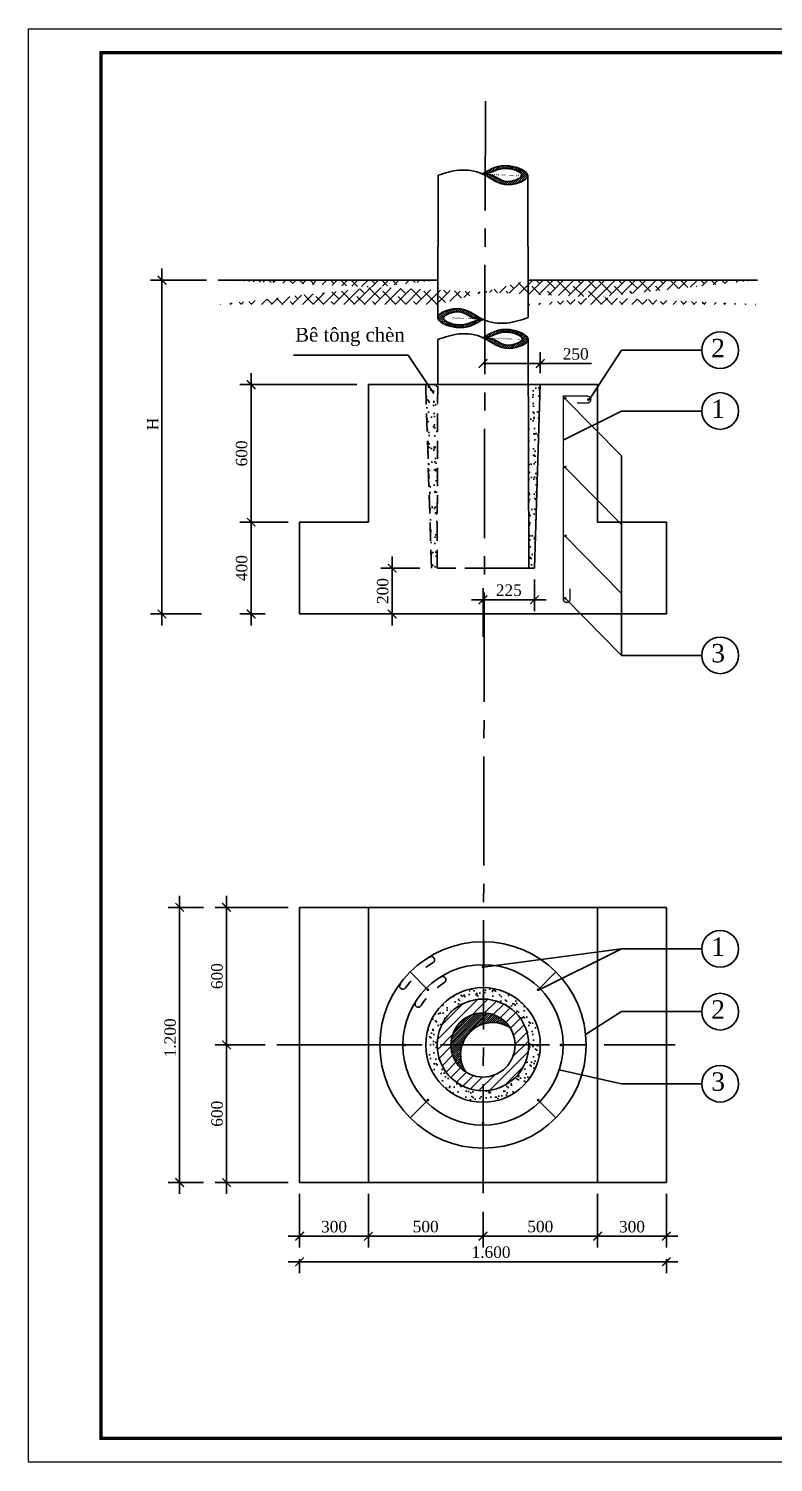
# Model space of a CAD drawing. Extents: x 761 to 1556, y 293 to 543.
# Drawn here: x 761.3 to 891.3, y 292.7 to 542.8 of the extents above; entities that cross this region are included whole.
import ezdxf

# ---------------------------------------------------------------- set-up
doc = ezdxf.new("R2010")
doc.units = 0
doc.header["$PDMODE"] = 2
doc.header["$PDSIZE"] = 3
doc.linetypes.add('CENTER2', pattern=[28.575000000000003, 19.05, -3.175, 3.175, -3.175])
doc.linetypes.add('HIDDEN2', pattern=[4.762499999999999, 3.175, -1.5875])
doc.layers.get('0').update_dxf_attribs({"linetype": 'CONTINUOUS'})
doc.layers.get('DEFPOINTS').update_dxf_attribs({"linetype": 'CONTINUOUS'})
for name, color, linetype in [('1', 1, 'CONTINUOUS'), ('CEN', 2, 'CENTER2'), ('DIM', 5, 'CONTINUOUS'), ('KHUAT', 3, 'HIDDEN2')]:
    doc.layers.add(name, color=color, linetype=linetype)
doc.styles.add('TCVN', font='VNTIME_3.TTF', dxfattribs={"height": 2})
doc.dimstyles.new('TCVN', dxfattribs={"dimtxt": 3, "dimasz": 2.5, "dimexe": 2, "dimexo": 2, "dimtad": 1, "dimdec": 0, "dimlfac": 25, "dimdsep": 46, "dimlunit": 6, "dimtxsty": 'TCVN', "dimblk1": 'ARCHTICK', "dimblk2": 'ARCHTICK', "dimsah": 1, "dimcen": 2.5, "dimdle": 2, "dimclrd": 5, "dimclre": 5, "dimclrt": 7, "dimadec": 0, "dimazin": 0, "dimtfac": 1, "dimtdec": 4, "dimtmove": 0, "dimatfit": 3, "dimldrblk": 'ARCHTICK', "dimfxl": 0, "dimtolj": 1, "dimtzin": 0, "dimarcsym": 0})

# ---------------------------------------------------------------- blocks, each defined once
blk = doc.blocks.new('THEP')
at = {"layer": '1', "const_width": 0.2}
blk.add_lwpolyline([(-0.09999999999999432, 0, 1), (0.09999999999999432, 0, 1)], format="xyb", close=True, dxfattribs=at)
blk = doc.blocks.new('_ARCHTICK')
at = {"color": 0, "linetype": 'ByBlock', "const_width": 0.15}
blk.add_lwpolyline([(-0.5, -0.5), (0.5, 0.5)], dxfattribs=at)
blk = doc.blocks.new('*D33')
at = {"layer": 'DEFPOINTS', "color": 0, "transparency": 16777216}
for p in [(840.5957453115788, 484.3425919727572), (840.5957453115788, 484.3425919727572), (850.5957453115788, 480.6639782470069)]:
    blk.add_point(p, dxfattribs=at)
at = {"layer": 'DIM', "color": 5, "lineweight": -2, "transparency": 16777216}
for p, q in [((850.5957453115788, 482.6639782470069), (850.5957453115788, 486.3425919727572)), ((840.5957453115788, 484.3425919727572), (852.5957453115788, 484.3425919727572)), ((850.5957453115788, 484.3425919727572), (859.5500041692463, 484.3425919727572))]:
    blk.add_line(p, q, dxfattribs=at)
at = {"layer": 'DIM', "color": 5, "lineweight": -2, "transparency": 16777216, "xscale": 1.5, "yscale": 1.5, "zscale": 1.5, "rotation": 180}
blk.add_blockref('_ARCHTICK', (840.5957453115788, 484.3425919727572), dxfattribs=at)
at = {"layer": 'DIM', "color": 5, "lineweight": -2, "transparency": 16777216, "xscale": 1.5, "yscale": 1.5, "zscale": 1.5}
blk.add_blockref('_ARCHTICK', (850.5957453115788, 484.3425919727572), dxfattribs=at)
at = {"layer": 'DIM', "color": 7, "transparency": 16777216, "insert": (856.7848307588417, 486.0066093137976), "char_height": 2, "attachment_point": 5, "style": 'TCVN'}
blk.add_mtext('\\A1;250', dxfattribs=at)
blk = doc.blocks.new('*D34')
at = {"layer": 'DEFPOINTS', "color": 0, "transparency": 16777216}
for p in [(800.1343459099377, 456.6639782470069), (808.5957453115788, 456.6639782470069), (804.5957453115788, 440.6639782470069)]:
    blk.add_point(p, dxfattribs=at)
at = {"layer": 'DIM', "color": 5, "lineweight": -2, "transparency": 16777216}
for p, q in [((800.1343459099377, 438.6639782470069), (800.1343459099377, 458.6639782470069)), ((806.5957453115788, 456.6639782470069), (798.1343459099377, 456.6639782470069)), ((802.5957453115788, 440.6639782470069), (798.1343459099377, 440.6639782470069))]:
    blk.add_line(p, q, dxfattribs=at)
at = {"layer": 'DIM', "color": 5, "lineweight": -2, "transparency": 16777216, "xscale": 1.5, "yscale": 1.5, "zscale": 1.5}
for p, rotation in [((800.1343459099377, 456.6639782470069), 90), ((800.1343459099377, 440.6639782470069), 270)]:
    blk.add_blockref('_ARCHTICK', p, dxfattribs=dict(at, rotation=rotation))
at = {"layer": 'DIM', "color": 7, "transparency": 16777216, "insert": (798.4883921527121, 448.663978247007), "char_height": 2, "attachment_point": 5, "rotation": 90, "style": 'TCVN'}
blk.add_mtext('\\A1;400', dxfattribs=at)
blk = doc.blocks.new('*D35')
at = {"layer": 'DEFPOINTS', "color": 0, "transparency": 16777216}
for p in [(800.1343459099377, 480.6639782470069), (820.5957453115788, 480.6639782470069), (808.5957453115788, 456.6639782470069)]:
    blk.add_point(p, dxfattribs=at)
at = {"layer": 'DIM', "color": 5, "lineweight": -2, "transparency": 16777216}
for p, q in [((800.1343459099377, 454.6639782470069), (800.1343459099377, 482.6639782470069)), ((818.5957453115788, 480.6639782470069), (798.1343459099377, 480.6639782470069)), ((806.5957453115788, 456.6639782470069), (798.1343459099377, 456.6639782470069))]:
    blk.add_line(p, q, dxfattribs=at)
at = {"layer": 'DIM', "color": 5, "lineweight": -2, "transparency": 16777216, "xscale": 1.5, "yscale": 1.5, "zscale": 1.5}
for p, rotation in [((800.1343459099377, 480.6639782470069), 90), ((800.1343459099377, 456.6639782470069), 270)]:
    blk.add_blockref('_ARCHTICK', p, dxfattribs=dict(at, rotation=rotation))
at = {"layer": 'DIM', "color": 7, "transparency": 16777216, "insert": (798.4789990891284, 468.663978247007), "char_height": 2, "attachment_point": 5, "rotation": 90, "style": 'TCVN'}
blk.add_mtext('\\A1;600', dxfattribs=at)
blk = doc.blocks.new('*D36')
at = {"layer": 'DEFPOINTS', "color": 0, "transparency": 16777216}
for p in [(784.5693321323075, 498.8960491067447), (794.350112756401, 498.8960491067447), (793.4849317176497, 440.6639782470068)]:
    blk.add_point(p, dxfattribs=at)
at = {"layer": 'DIM', "color": 5, "lineweight": -2, "transparency": 16777216}
for p, q in [((784.5693321323075, 438.6639782470068), (784.5693321323075, 500.8960491067447)), ((792.350112756401, 498.8960491067447), (782.5693321323075, 498.8960491067447)), ((791.4849317176497, 440.6639782470068), (782.5693321323075, 440.6639782470068))]:
    blk.add_line(p, q, dxfattribs=at)
at = {"layer": 'DIM', "color": 5, "lineweight": -2, "transparency": 16777216, "xscale": 1.5, "yscale": 1.5, "zscale": 1.5}
for p, rotation in [((784.5693321323075, 498.8960491067447), 90), ((784.5693321323075, 440.6639782470068), 270)]:
    blk.add_blockref('_ARCHTICK', p, dxfattribs=dict(at, rotation=rotation))
at = {"layer": 'DIM', "color": 7, "transparency": 16777216, "insert": (782.9443321323074, 473.7800136768758), "char_height": 2, "attachment_point": 5, "rotation": 90, "style": 'TCVN'}
blk.add_mtext('\\A1;H', dxfattribs=at)
blk = doc.blocks.new('*D37')
at = {"layer": 'DEFPOINTS', "color": 0, "transparency": 16777216}
for p in [(849.5957453115788, 448.6639782470069), (840.5957453115788, 443.1373885576713), (840.5957453115788, 434.6739092097126)]:
    blk.add_point(p, dxfattribs=at)
at = {"layer": 'DIM', "color": 5, "lineweight": -2, "transparency": 16777216}
for p, q in [((840.5957453115788, 436.6739092097126), (840.5957453115788, 445.1373885576713)), ((849.5957453115788, 446.6639782470069), (849.5957453115788, 441.1373885576713)), ((851.5957453115788, 443.1373885576713), (838.5957453115788, 443.1373885576713))]:
    blk.add_line(p, q, dxfattribs=at)
at = {"layer": 'DIM', "color": 5, "lineweight": -2, "transparency": 16777216, "xscale": 1.5, "yscale": 1.5, "zscale": 1.5, "rotation": 180}
blk.add_blockref('_ARCHTICK', (840.5957453115788, 443.1373885576713), dxfattribs=at)
at = {"layer": 'DIM', "color": 5, "lineweight": -2, "transparency": 16777216, "xscale": 1.5, "yscale": 1.5, "zscale": 1.5}
blk.add_blockref('_ARCHTICK', (849.5957453115788, 443.1373885576713), dxfattribs=at)
at = {"layer": 'DIM', "color": 7, "transparency": 16777216, "insert": (845.0957453115788, 444.8014058987117), "char_height": 2, "attachment_point": 5, "style": 'TCVN'}
blk.add_mtext('\\A1;225', dxfattribs=at)
blk = doc.blocks.new('*D38')
at = {"layer": 'DEFPOINTS', "color": 0, "transparency": 16777216}
for p in [(808.5957453115788, 341.4867212576762), (820.5957453115788, 341.4867212576762), (820.5957453115788, 332.1269776426599)]:
    blk.add_point(p, dxfattribs=at)
at = {"layer": 'DIM', "color": 5, "lineweight": -2, "transparency": 16777216}
for p, q in [((808.5957453115788, 339.4867212576762), (808.5957453115788, 330.1269776426599)), ((820.5957453115788, 339.4867212576762), (820.5957453115788, 330.1269776426599)), ((806.5957453115788, 332.1269776426599), (822.5957453115788, 332.1269776426599))]:
    blk.add_line(p, q, dxfattribs=at)
at = {"layer": 'DIM', "color": 5, "lineweight": -2, "transparency": 16777216, "xscale": 1.5, "yscale": 1.5, "zscale": 1.5, "rotation": 180}
blk.add_blockref('_ARCHTICK', (808.5957453115788, 332.1269776426599), dxfattribs=at)
at = {"layer": 'DIM', "color": 5, "lineweight": -2, "transparency": 16777216, "xscale": 1.5, "yscale": 1.5, "zscale": 1.5}
blk.add_blockref('_ARCHTICK', (820.5957453115788, 332.1269776426599), dxfattribs=at)
at = {"layer": 'DIM', "color": 7, "transparency": 16777216, "insert": (814.5957453115788, 333.7729313998853), "char_height": 2, "attachment_point": 5, "style": 'TCVN'}
blk.add_mtext('\\A1;300', dxfattribs=at)
blk = doc.blocks.new('*D39')
at = {"layer": 'DEFPOINTS', "color": 0, "transparency": 16777216}
for p in [(820.5957453115788, 341.4867212576762), (840.5957453115788, 338.3489193076815), (840.5957453115788, 332.1269776426599)]:
    blk.add_point(p, dxfattribs=at)
at = {"layer": 'DIM', "color": 5, "lineweight": -2, "transparency": 16777216}
for p, q in [((820.5957453115788, 339.4867212576762), (820.5957453115788, 330.1269776426599)), ((840.5957453115788, 336.3489193076815), (840.5957453115788, 330.1269776426599)), ((818.5957453115788, 332.1269776426599), (842.5957453115788, 332.1269776426599))]:
    blk.add_line(p, q, dxfattribs=at)
at = {"layer": 'DIM', "color": 5, "lineweight": -2, "transparency": 16777216, "xscale": 1.5, "yscale": 1.5, "zscale": 1.5, "rotation": 180}
blk.add_blockref('_ARCHTICK', (820.5957453115788, 332.1269776426599), dxfattribs=at)
at = {"layer": 'DIM', "color": 5, "lineweight": -2, "transparency": 16777216, "xscale": 1.5, "yscale": 1.5, "zscale": 1.5}
blk.add_blockref('_ARCHTICK', (840.5957453115788, 332.1269776426599), dxfattribs=at)
at = {"layer": 'DIM', "color": 7, "transparency": 16777216, "insert": (830.5957453115788, 333.7909949837003), "char_height": 2, "attachment_point": 5, "style": 'TCVN'}
blk.add_mtext('\\A1;500', dxfattribs=at)
blk = doc.blocks.new('*D40')
at = {"layer": 'DEFPOINTS', "color": 0, "transparency": 16777216}
for p in [(860.5957453115788, 341.4867212576762), (840.5957453115788, 338.3489193076815), (860.5957453115788, 332.1269776426599)]:
    blk.add_point(p, dxfattribs=at)
at = {"layer": 'DIM', "color": 5, "lineweight": -2, "transparency": 16777216}
for p, q in [((860.5957453115788, 339.4867212576762), (860.5957453115788, 330.1269776426599)), ((840.5957453115788, 336.3489193076815), (840.5957453115788, 330.1269776426599)), ((838.5957453115788, 332.1269776426599), (862.5957453115788, 332.1269776426599))]:
    blk.add_line(p, q, dxfattribs=at)
at = {"layer": 'DIM', "color": 5, "lineweight": -2, "transparency": 16777216, "xscale": 1.5, "yscale": 1.5, "zscale": 1.5, "rotation": 180}
blk.add_blockref('_ARCHTICK', (840.5957453115788, 332.1269776426599), dxfattribs=at)
at = {"layer": 'DIM', "color": 5, "lineweight": -2, "transparency": 16777216, "xscale": 1.5, "yscale": 1.5, "zscale": 1.5}
blk.add_blockref('_ARCHTICK', (860.5957453115788, 332.1269776426599), dxfattribs=at)
at = {"layer": 'DIM', "color": 7, "transparency": 16777216, "insert": (850.5957453115788, 333.7909949837003), "char_height": 2, "attachment_point": 5, "style": 'TCVN'}
blk.add_mtext('\\A1;500', dxfattribs=at)
blk = doc.blocks.new('*D41')
at = {"layer": 'DEFPOINTS', "color": 0, "transparency": 16777216}
for p in [(860.5957453115788, 341.4867212576762), (872.5957453115788, 341.4867212576762), (872.5957453115788, 332.1269776426599)]:
    blk.add_point(p, dxfattribs=at)
at = {"layer": 'DIM', "color": 5, "lineweight": -2, "transparency": 16777216}
for p, q in [((860.5957453115788, 339.4867212576762), (860.5957453115788, 330.1269776426599)), ((872.5957453115788, 339.4867212576762), (872.5957453115788, 330.1269776426599)), ((858.5957453115788, 332.1269776426599), (874.5957453115788, 332.1269776426599))]:
    blk.add_line(p, q, dxfattribs=at)
at = {"layer": 'DIM', "color": 5, "lineweight": -2, "transparency": 16777216, "xscale": 1.5, "yscale": 1.5, "zscale": 1.5, "rotation": 180}
blk.add_blockref('_ARCHTICK', (860.5957453115788, 332.1269776426599), dxfattribs=at)
at = {"layer": 'DIM', "color": 5, "lineweight": -2, "transparency": 16777216, "xscale": 1.5, "yscale": 1.5, "zscale": 1.5}
blk.add_blockref('_ARCHTICK', (872.5957453115788, 332.1269776426599), dxfattribs=at)
at = {"layer": 'DIM', "color": 7, "transparency": 16777216, "insert": (866.5957453115788, 333.7729313998853), "char_height": 2, "attachment_point": 5, "style": 'TCVN'}
blk.add_mtext('\\A1;300', dxfattribs=at)
blk = doc.blocks.new('*D42')
at = {"layer": 'DEFPOINTS', "color": 0, "transparency": 16777216}
for p in [(795.8362066529946, 365.4867212576762), (804.5957453115788, 365.4867212576762), (808.5957453115788, 341.4867212576762)]:
    blk.add_point(p, dxfattribs=at)
at = {"layer": 'DIM', "color": 5, "lineweight": -2, "transparency": 16777216}
for p, q in [((802.5957453115788, 365.4867212576762), (793.8362066529946, 365.4867212576762)), ((795.8362066529946, 339.4867212576762), (795.8362066529946, 367.4867212576762)), ((806.5957453115788, 341.4867212576762), (793.8362066529946, 341.4867212576762))]:
    blk.add_line(p, q, dxfattribs=at)
at = {"layer": 'DIM', "color": 5, "lineweight": -2, "transparency": 16777216, "xscale": 1.5, "yscale": 1.5, "zscale": 1.5}
for p, rotation in [((795.8362066529946, 365.4867212576762), 90), ((795.8362066529946, 341.4867212576762), 270)]:
    blk.add_blockref('_ARCHTICK', p, dxfattribs=dict(at, rotation=rotation))
at = {"layer": 'DIM', "color": 7, "transparency": 16777216, "insert": (794.1808598321853, 353.4867212576763), "char_height": 2, "attachment_point": 5, "rotation": 90, "style": 'TCVN'}
blk.add_mtext('\\A1;600', dxfattribs=at)
blk = doc.blocks.new('*D43')
at = {"layer": 'DEFPOINTS', "color": 0, "transparency": 16777216}
for p in [(795.8362066529946, 389.4867212576762), (808.5957453115788, 389.4867212576762), (804.5957453115788, 365.4867212576762)]:
    blk.add_point(p, dxfattribs=at)
at = {"layer": 'DIM', "color": 5, "lineweight": -2, "transparency": 16777216}
for p, q in [((795.8362066529946, 363.4867212576762), (795.8362066529946, 391.4867212576762)), ((806.5957453115788, 389.4867212576762), (793.8362066529946, 389.4867212576762)), ((802.5957453115788, 365.4867212576762), (793.8362066529946, 365.4867212576762))]:
    blk.add_line(p, q, dxfattribs=at)
at = {"layer": 'DIM', "color": 5, "lineweight": -2, "transparency": 16777216, "xscale": 1.5, "yscale": 1.5, "zscale": 1.5}
for p, rotation in [((795.8362066529946, 389.4867212576762), 90), ((795.8362066529946, 365.4867212576762), 270)]:
    blk.add_blockref('_ARCHTICK', p, dxfattribs=dict(at, rotation=rotation))
at = {"layer": 'DIM', "color": 7, "transparency": 16777216, "insert": (794.1808598321853, 377.4867212576763), "char_height": 2, "attachment_point": 5, "rotation": 90, "style": 'TCVN'}
blk.add_mtext('\\A1;600', dxfattribs=at)
blk = doc.blocks.new('*D44')
at = {"layer": 'DEFPOINTS', "color": 0, "transparency": 16777216}
for p in [(787.6538388695145, 389.4867212576762), (793.8362066529946, 389.4867212576762), (793.8362066529946, 341.4867212576762)]:
    blk.add_point(p, dxfattribs=at)
at = {"layer": 'DIM', "color": 5, "lineweight": -2, "transparency": 16777216}
for p, q in [((787.6538388695145, 339.4867212576762), (787.6538388695145, 391.4867212576762)), ((791.8362066529946, 389.4867212576762), (785.6538388695145, 389.4867212576762)), ((791.8362066529946, 341.4867212576762), (785.6538388695145, 341.4867212576762))]:
    blk.add_line(p, q, dxfattribs=at)
at = {"layer": 'DIM', "color": 5, "lineweight": -2, "transparency": 16777216, "xscale": 1.5, "yscale": 1.5, "zscale": 1.5}
for p, rotation in [((787.6538388695145, 389.4867212576762), 90), ((787.6538388695145, 341.4867212576762), 270)]:
    blk.add_blockref('_ARCHTICK', p, dxfattribs=dict(at, rotation=rotation))
at = {"layer": 'DIM', "color": 7, "transparency": 16777216, "insert": (786.0078851122889, 366.7221787499564), "char_height": 2, "attachment_point": 5, "rotation": 90, "style": 'TCVN'}
blk.add_mtext('\\A1;1.200', dxfattribs=at)
blk = doc.blocks.new('*D45')
at = {"layer": 'DEFPOINTS', "color": 0, "transparency": 16777216}
for p in [(808.5957453115788, 330.1269776426599), (872.5957453115788, 330.1269776426599), (872.5957453115788, 327.6710561897428)]:
    blk.add_point(p, dxfattribs=at)
at = {"layer": 'DIM', "color": 5, "lineweight": -2, "transparency": 16777216}
for p, q in [((806.5957453115788, 327.6710561897428), (874.5957453115788, 327.6710561897428)), ((808.5957453115788, 328.1269776426599), (808.5957453115788, 325.6710561897428)), ((872.5957453115788, 328.1269776426599), (872.5957453115788, 325.6710561897428))]:
    blk.add_line(p, q, dxfattribs=at)
at = {"layer": 'DIM', "color": 5, "lineweight": -2, "transparency": 16777216, "xscale": 1.5, "yscale": 1.5, "zscale": 1.5, "rotation": 180}
blk.add_blockref('_ARCHTICK', (808.5957453115788, 327.6710561897428), dxfattribs=at)
at = {"layer": 'DIM', "color": 5, "lineweight": -2, "transparency": 16777216, "xscale": 1.5, "yscale": 1.5, "zscale": 1.5}
blk.add_blockref('_ARCHTICK', (872.5957453115788, 327.6710561897428), dxfattribs=at)
at = {"layer": 'DIM', "color": 7, "transparency": 16777216, "insert": (841.9973493053682, 329.326403010552), "char_height": 2, "attachment_point": 5, "style": 'TCVN'}
blk.add_mtext('\\A1;1.600', dxfattribs=at)
blk = doc.blocks.new('*D46')
at = {"layer": 'DEFPOINTS', "color": 0, "transparency": 16777216}
for p in [(831.5957453115788, 448.6639782470069), (824.7422933235927, 440.6639782470069), (824.7422933235928, 440.6639782470069)]:
    blk.add_point(p, dxfattribs=at)
at = {"layer": 'DIM', "color": 5, "lineweight": -2, "transparency": 16777216}
for p, q in [((824.7422933235928, 450.6639782470069), (824.7422933235928, 438.6639782470069)), ((829.5957453115788, 448.6639782470069), (822.7422933235928, 448.6639782470069))]:
    blk.add_line(p, q, dxfattribs=at)
at = {"layer": 'DIM', "color": 5, "lineweight": -2, "transparency": 16777216, "xscale": 1.5, "yscale": 1.5, "zscale": 1.5}
for p, rotation in [((824.7422933235928, 448.6639782470069), 90), ((824.7422933235928, 440.6639782470069), 270)]:
    blk.add_blockref('_ARCHTICK', p, dxfattribs=dict(at, rotation=rotation))
at = {"layer": 'DIM', "color": 7, "transparency": 16777216, "insert": (823.0963395663672, 444.6639782470069), "char_height": 2, "attachment_point": 5, "rotation": 90, "style": 'TCVN'}
blk.add_mtext('\\A1;200', dxfattribs=at)
blk = doc.blocks.new('khung 1')
at = {"color": 7, "lineweight": 15}
blk.add_line((892.453128562411, 667.7792683934325), (512.2471213541664, 667.7792683934325), dxfattribs=at)
blk.add_lwpolyline([(495.9525781880989, 673.2107827821217), (952.1997868379922, 673.2107827821217), (952.1997868379922, 350.578828093983), (495.9525781880989, 350.578828093983)], close=True, dxfattribs=at)
at = {"color": 7, "lineweight": 15, "const_width": 0.760412014416489}
blk.add_lwpolyline([(512.2471213541664, 356.0103424826722), (512.2471213541664, 667.7792683934325), (946.7682724493033, 667.7792683934325), (946.7682724493033, 356.0103424826722)], close=True, dxfattribs=at)

msp = doc.modelspace()

# ---------------------------------------------------------------- hatches: boundary and pattern name
h = msp.add_hatch()
h.set_pattern_fill('ANSI31', color=256, scale=0.08000000000000002, style=0)
h.set_pattern_definition([(45, (752.5124050686608, 324.8101349763218), (-0.179605122421383, 0.1796051224213831), [])])
edge = h.paths.add_edge_path()
edge.add_spline(control_points=[(848.3957453115696, 517.1948094559539), (848.2911255357789, 517.9290712960953), (844.2114393319977, 519.649094102905), (841.8744993587652, 518.2349730704674), (840.5124050686608, 517.4107472855254)], knot_values=[21.01692234635437, 21.01692234635437, 21.01692234635437, 21.01692234635437, 25.38767638987736, 31.49467283985058, 31.49467283985058, 31.49467283985058, 31.49467283985058], degree=3, periodic=0)
edge.add_spline(control_points=[(840.5124050686608, 517.4107472855254), (840.5547294743959, 517.4135575653202), (840.596396306973, 517.4158494988092), (840.6374251655063, 517.4176407819482)], knot_values=[10.07493738993592, 10.07493738993592, 10.07493738993593, 10.07493738993593, 10.19261336577717, 10.19261336577717, 10.19261336577717, 10.19261336577717], degree=3, periodic=0)
edge.add_spline(control_points=[(840.6374251655063, 517.4176407819482), (842.7788732433784, 517.5111344830245), (843.4783279683696, 515.3089354065905), (848.9742859152376, 517.107646244048), (843.8262004394286, 519.1328671408224), (842.1830554795375, 517.5256217775153), (840.6374251655063, 517.4176407819483)], knot_values=[10.19261336577717, 10.19261336577717, 10.19261336577717, 10.19261336577717, 16.33455835973949, 20.83974207355398, 25.38767638987736, 31.33600641918589, 31.33600641918589, 31.33600641918589, 31.33600641918589], degree=3, periodic=0)
edge.add_spline(control_points=[(840.6374251655063, 517.4176407819483), (840.5961968495942, 517.4147604847923), (840.5545313510868, 517.4124514290093), (840.5124050686608, 517.4107472855254)], knot_values=[31.33600641918589, 31.33600641918589, 31.33600641918589, 31.33600641918589, 31.49467283985058, 31.49467283985058, 31.49467283985058, 31.49467283985058], degree=3, periodic=0)
edge.add_spline(control_points=[(840.5124050686608, 517.4107472855254), (842.0150307038865, 516.7075832084975), (844.0339334445191, 514.5697794685354), (848.2939212123296, 516.3160245310321), (848.39614883428, 517.056540725182)], knot_values=[10.07493738993586, 10.07493738993586, 10.07493738993586, 10.07493738993592, 16.33455835973949, 20.74270187928625, 20.74270187928625, 20.74270187928625, 20.74270187928625], degree=3, periodic=0)
edge.add_line((848.3961488342803, 517.0565407251827), (848.3957453115787, 517.1948094559334))
h = msp.add_hatch()
h.set_pattern_fill('ANSI31', color=256, scale=0.08000000000000002, angle=180, style=0)
h.set_pattern_definition([(225, (928.5801626744334, 684.6545499784543), (0.179605122421383, -0.1796051224213831), [])])
edge = h.paths.add_edge_path()
edge.add_spline(control_points=[(832.6968224315245, 492.2698754988224), (832.8014422073153, 491.5356136586809), (836.8811284110965, 489.8155908518711), (839.2180683843288, 491.2297118843087), (840.5801626744334, 492.0539376692507)], knot_values=[21.01692234635437, 21.01692234635437, 21.01692234635437, 21.01692234635437, 25.38767638987736, 31.49467283985058, 31.49467283985058, 31.49467283985058, 31.49467283985058], degree=3, periodic=0)
edge.add_spline(control_points=[(840.5801626744334, 492.0539376692507), (840.5378382686982, 492.051127389456), (840.4961714361211, 492.048835455967), (840.4551425775877, 492.0470441728279)], knot_values=[10.07493738993592, 10.07493738993592, 10.07493738993593, 10.07493738993593, 10.19261336577717, 10.19261336577717, 10.19261336577717, 10.19261336577717], degree=3, periodic=0)
edge.add_spline(control_points=[(840.4551425775877, 492.0470441728279), (838.3136944997157, 491.9535504717516), (837.6142397747245, 494.1557495481857), (832.1182818278565, 492.357038710728), (837.2663673036654, 490.3318178139536), (838.9095122635565, 491.9390631772608), (840.4551425775877, 492.0470441728278)], knot_values=[10.19261336577717, 10.19261336577717, 10.19261336577717, 10.19261336577717, 16.33455835973949, 20.83974207355398, 25.38767638987736, 31.33600641918589, 31.33600641918589, 31.33600641918589, 31.33600641918589], degree=3, periodic=0)
edge.add_spline(control_points=[(840.4551425775877, 492.0470441728278), (840.4963708934999, 492.0499244699839), (840.5380363920074, 492.052233525767), (840.5801626744334, 492.0539376692507)], knot_values=[31.33600641918589, 31.33600641918589, 31.33600641918589, 31.33600641918589, 31.49467283985058, 31.49467283985058, 31.49467283985058, 31.49467283985058], degree=3, periodic=0)
edge.add_spline(control_points=[(840.5801626744334, 492.0539376692507), (839.0775370392075, 492.7571017462787), (837.058634298575, 494.8949054862407), (832.7986465307645, 493.1486604237441), (832.6964189088142, 492.4081442295943)], knot_values=[10.07493738993586, 10.07493738993586, 10.07493738993586, 10.07493738993592, 16.33455835973949, 20.74270187928625, 20.74270187928625, 20.74270187928625, 20.74270187928625], degree=3, periodic=0)
edge.add_line((832.6964189088138, 492.4081442295935), (832.6968224315154, 492.2698754988427))
h = msp.add_hatch()
h.set_pattern_fill('ANSI31', color=256, scale=0.08000000000000002, style=0)
h.set_pattern_definition([(45, (752.5957453115788, 296.2532543747001), (-0.179605122421383, 0.1796051224213831), [])])
edge = h.paths.add_edge_path()
edge.add_spline(control_points=[(848.4790855544876, 488.6379288543318), (848.3744657786971, 489.3721906944734), (844.2947795749157, 491.0922135012834), (841.9578396016832, 489.6780924688458), (840.5957453115788, 488.8538666839037)], knot_values=[16.81353787708318, 16.81353787708318, 16.81353787708318, 16.81353787708318, 20.31014111190189, 25.19573827188047, 25.19573827188047, 25.19573827188047, 25.19573827188047], degree=3, periodic=0)
edge.add_spline(control_points=[(840.720765408424, 488.8607601803265), (842.8622134862964, 488.954253881403), (843.5616682112875, 486.7520548049687), (849.0576261581556, 488.5507656424264), (843.9095406823465, 490.5759865392008), (842.2663957224554, 488.9687411758935), (840.720765408424, 488.8607601803266)], knot_values=[10.19261336577682, 10.19261336577682, 10.19261336577682, 10.19261336577682, 16.33455835973949, 20.83974207355398, 25.38767638987736, 31.33600641918633, 31.33600641918633, 31.33600641918633, 31.33600641918633], degree=3, periodic=0)
edge.add_spline(control_points=[(840.5957453115786, 488.8538666839037), (842.0983709468045, 488.1507026068757), (844.1172736874374, 486.0128988669135), (848.377261455249, 487.7591439294109), (848.4794890771981, 488.4996601235611)], knot_values=[8.059949911948705, 8.059949911948705, 8.059949911948705, 8.059949911948747, 13.0676466877916, 16.59416150343041, 16.59416150343041, 16.59416150343041, 16.59416150343041], degree=3, periodic=0)
edge.add_line((848.4794890771983, 488.4996601235612), (848.4790855544876, 488.6379288543318))
h = msp.add_hatch()
h.set_pattern_fill('AR-SAND', color=256, scale=0.4, style=0)
h.set_pattern_definition([(37.50000000000001, (752.5957453115788, 296.2532543747001), (-0.6400125183936183, 19.57652949317369), [0, -15.4432, 0, -17.272, 0, -16.51]), (7.500000000000001, (752.5957453115788, 296.2532543747001), (17.98093132552011, 28.67300402273417), [0, -8.3312, 0, -13.9192, 0, -5.334000000000001]), (327.5, (740.0989453115786, 296.2532543747001), (31.63969480965832, 0.05748738714182764), [0, -5.08, 0, -18.288, 0, -23.876]), (317.5, (740.0989453115786, 296.2532543747001), (30.54225809889189, 8.917172930288649), [0, -2.54, 0, -11.9888, 0, -13.716])])
h.paths.add_polyline_path([(832.6891339351675, 480.6639782470069), (830.5957453115788, 480.6639782470069), (831.5957453115788, 448.6639782470069), (832.5957453115788, 448.6639782470069)])
h.paths.add_polyline_path([(850.5957453115788, 480.6639782470069), (848.5023566879898, 480.6639782470069), (848.5957453115788, 448.6639782470069), (849.5957453115788, 448.6639782470069)])
h = msp.add_hatch()
h.set_pattern_fill('AR-SAND', color=256, scale=0.04000000000000001, style=0)
h.set_pattern_definition([(37.50000000000001, (752.5957453115788, 296.2532543747001), (-0.06400125183936183, 1.95765294931737), [0, -1.54432, 0, -1.7272, 0, -1.651]), (7.500000000000001, (752.5957453115788, 296.2532543747001), (1.798093132552011, 2.867300402273417), [0, -0.8331200000000001, 0, -1.39192, 0, -0.5334000000000001]), (327.5, (751.3460653115786, 296.2532543747001), (3.163969480965832, 0.005748738714182765), [0, -0.508, 0, -1.8288, 0, -2.3876]), (317.5, (751.3460653115786, 296.2532543747001), (3.054225809889189, 0.8917172930288649), [0, -0.254, 0, -1.19888, 0, -1.3716])])
h.paths.add_polyline_path([(832.6891339351675, 480.6639782470069), (830.5957453115788, 480.6639782470069), (831.5957453115788, 448.6639782470069), (832.5957453115788, 448.6639782470069)])
h.paths.add_polyline_path([(850.5957453115788, 480.6639782470069), (848.5023566879898, 480.6639782470069), (848.5957453115788, 448.6639782470069), (849.5957453115788, 448.6639782470069)])
h = msp.add_hatch()
h.set_pattern_fill('AR-SAND', color=256, scale=0.04000000000000001, style=0)
h.set_pattern_definition([(37.50000000000001, (752.5957453115788, 263.0427532318539), (-0.06400125183936183, 1.95765294931737), [0, -1.54432, 0, -1.7272, 0, -1.651]), (7.500000000000001, (752.5957453115788, 263.0427532318539), (1.798093132552011, 2.867300402273417), [0, -0.8331200000000001, 0, -1.39192, 0, -0.5334000000000001]), (327.5, (751.3460653115786, 263.0427532318539), (3.163969480965832, 0.005748738714182765), [0, -0.508, 0, -1.8288, 0, -2.3876]), (317.5, (751.3460653115786, 263.0427532318539), (3.054225809889189, 0.8917172930288649), [0, -0.254, 0, -1.19888, 0, -1.3716])])
edge = h.paths.add_edge_path()
edge.add_arc((840.5957453115788, 365.4867212576762), 10, 0, 360)
edge = h.paths.add_edge_path(flags=16)
edge.add_arc((840.5957453115788, 365.4867212576762), 8, 0, 360)
h = msp.add_hatch()
h.set_pattern_fill('ANSI31', color=256, scale=0.4, style=0)
h.set_pattern_definition([(45, (752.5957453115788, 263.0427532318539), (-0.8980256121069152, 0.8980256121069154), [])])
h.paths.add_polyline_path([(832.5957453115788, 365.4867212576762, 1), (848.5957453115788, 365.4867212576762, 1)])
h.paths.add_polyline_path([(846.1957453115788, 365.4867212576762, -1), (834.9957453115787, 365.4867212576762, -1)], flags=16)
h = msp.add_hatch()
h.set_pattern_fill('ANSI31', color=256, scale=0.08000000000000002, style=0)
h.set_pattern_definition([(45, (752.5957453115788, 263.0427532318539), (-0.179605122421383, 0.1796051224213831), [])])
h.paths.add_polyline_path([(845.3120893701654, 368.506009041415, 0.7492778104237766), (834.9957453115787, 365.4867212576762, 0.2557037641594957), (837.5764575278398, 360.7703771990896, -0.80439966653985)])
at = {"layer": '1'}
h = msp.add_hatch(dxfattribs=at)
h.set_pattern_fill('ANSI38', color=256, scale=0.4, style=0)
h.set_pattern_definition([(45, (752.5957453115788, 296.2532543747001), (-0.8980256121069152, 0.8980256121069154), []), (135, (752.5957453115788, 296.2532543747001), (-2.694076836320746, 0.8980256121069156), [3.175, -1.905])])
edge = h.paths.add_edge_path()
edge.add_line((794.350112756401, 498.8960491067447), (832.7423423102539, 498.8960491067447))
edge.add_line((794.350112756401, 494.6420008633431), (832.7423423102539, 494.6420008633431))
edge.add_line((848.4491483129035, 498.8960491067447), (888.5224527483484, 498.8960491067447))
edge.add_line((848.4491483129035, 494.6420008633431), (888.5224527483484, 494.6420008633431))

# ---------------------------------------------------------------- linework, layer by layer
for p, q in [((832.7229399543356, 492.2477512142695), (832.7957453115787, 517.1948094559539)), ((848.4682253625775, 492.3592187508804), (848.3957453115787, 517.1948094559539)), ((794.350112756401, 498.8960491067447), (832.7423423102539, 498.8960491067447)), ((848.4491483129035, 498.8960491067447), (888.5224527483484, 498.8960491067447)), ((832.6891339351675, 480.6639782470069), (832.7121487528015, 488.5501011598729)), ((848.5957453115788, 448.6639782470069), (848.4790855544967, 488.6379288543322)), ((840.5957453115788, 480.6639782470069), (820.5957453115788, 480.6639782470069)), ((820.5957453115788, 480.6639782470069), (820.5957453115788, 456.6639782470069)), ((840.5957453115788, 480.6639782470069), (860.5957453115788, 480.6639782470069)), ((849.5957453115788, 448.6639782470069), (850.5957453115788, 480.6639782470069)), ((860.5957453115788, 480.6639782470069), (860.5957453115788, 456.6639782470069)), ((820.5957453115788, 456.6639782470069), (808.5957453115788, 456.6639782470069)), ((808.5957453115788, 456.6639782470069), (808.5957453115788, 440.6639782470069)), ((860.5957453115788, 456.6639782470069), (872.5957453115788, 456.6639782470069)), ((872.5957453115788, 456.6639782470069), (872.5957453115788, 440.6639782470069)), ((840.5957453115788, 448.6639782470069), (849.5957453115788, 448.6639782470069)), ((840.5957453115788, 448.6639782470069), (848.5957453115788, 448.6639782470069)), ((808.5957453115788, 440.6639782470069), (840.5957453115788, 440.6639782470069)), ((872.5957453115788, 440.6639782470069), (840.5957453115788, 440.6639782470069)), ((840.5957453115788, 389.4867212576762), (808.5957453115788, 389.4867212576762)), ((808.5957453115788, 389.4867212576762), (808.5957453115788, 341.4867212576762)), ((820.5957453115788, 389.4867212576762), (820.5957453115788, 341.4867212576762)), ((840.5957453115788, 389.4867212576762), (872.5957453115788, 389.4867212576762)), ((860.5957453115788, 389.4867212576762), (860.5957453115788, 341.4867212576762)), ((872.5957453115788, 389.4867212576762), (872.5957453115788, 341.4867212576762)), ((808.5957453115788, 341.4867212576762), (840.5957453115788, 341.4867212576762)), ((872.5957453115788, 341.4867212576762), (840.5957453115788, 341.4867212576762))]:
    msp.add_line(p, q)
for radius in [10, 8, 5.600000000000001]:
    msp.add_circle((840.5957453115788, 365.4867212576762), radius)
msp.add_arc((842.2928015864264, 363.7896649828285), 5.600000000000001, 57.37362511618797, 212.6263748838114)
for points in [[(832.7957453115787, 517.1948094559539), (836.362363277992, 518.063620941542), (840.5124050686608, 517.4107472855254), (845.1559577381934, 515.53606181749), (848.4004677568049, 517.1054662038957), (845.1907311185713, 518.8186979168755), (840.5124050686608, 517.4107472855254)], [(848.4682253625775, 492.3592187508804), (844.730204465102, 491.4010640132342), (840.5801626744334, 492.0539376692507), (835.9366100049007, 493.9286231372862), (832.6920999862892, 492.3592187508804), (835.9018366245228, 490.6459870379006), (840.5801626744334, 492.0539376692507)], [(832.7076826234346, 488.548585602274), (836.44570352091, 489.5067403399202), (840.5957453115788, 488.8538666839037), (845.2392979811113, 486.9791812158682), (848.4838079997229, 488.548585602274), (845.2740713614893, 490.2618173152538), (840.5957453115788, 488.8538666839037)]]:
    msp.add_spline(points, degree=3)
for points in [[(840.5124050686608, 517.4107472855254), (842.7637969588094, 517.5602364757215), (843.4357653140684, 515.2950055497206), (848.9742859152376, 517.107646244048), (843.7717504761661, 519.154287376354), (842.1338260104615, 517.4763389725504), (840.5124050686608, 517.4107472855254)], [(840.5801626744334, 492.0539376692507), (838.3287707842848, 491.9044484790547), (837.6568024290258, 494.1696794050555), (832.1182818278565, 492.357038710728), (837.320817266928, 490.3103975784222), (838.9587417326326, 491.9883459822258), (840.5801626744334, 492.0539376692507)], [(840.5957453115788, 488.8538666839037), (842.8471372017274, 489.0033558740997), (843.5191055569863, 486.7381249480989), (849.0576261581556, 488.5507656424264), (843.855090719084, 490.5974067747322), (842.2171662533794, 488.9194583709286), (840.5957453115788, 488.8538666839037)]]:
    msp.add_open_spline(points, degree=3, knots=[10.07493738993592, 10.07493738993592, 10.07493738993592, 10.07493738993592, 16.33455835973949, 20.83974207355398, 25.38767638987736, 31.49467283985058, 31.49467283985058, 31.49467283985058, 31.49467283985058])
for p, q in [((859.5558963585115, 478.0743195868543), (859.5558963585115, 478.0743195868542)), ((840.7251694236169, 379.0979922354595), (840.7668923493908, 383.485907591826)), ((830.9706882148279, 375.111778354427), (827.8678232502208, 378.2146433190341)), ((850.2208024083294, 375.111778354427), (853.3236673729366, 378.2146433190341)), ((826.9838590267384, 365.4867212576762), (822.5957453115788, 365.4867212576762)), ((854.207631596419, 365.4867212576762), (858.5957453115788, 365.4867212576762)), ((830.9706882148279, 355.8616641609254), (827.8678232502208, 352.7587991963184)), ((850.2208024083294, 355.8616641609254), (853.3236673729365, 352.7587991963183)), ((840.5957453115788, 351.8748349728359), (840.5957453115788, 347.4867212576762))]:
    msp.add_line(p, q, dxfattribs=at)
at = {"layer": '1', "const_width": 0.24}
msp.add_lwpolyline([(855.7957453115787, 445.0639782470068), (855.7957453115787, 443.2639782470068, -0.414213562373095), (855.1957453115787, 442.6639782470069), (855.1957453115787, 442.6639782470068, -0.414213562373095), (854.5957453115788, 443.2639782470068), (854.5957453115788, 478.6639782470069), (858.7957453115787, 478.6639782470069, -0.414213562373095), (859.3957453115787, 478.0639782470068, -0.414213562373095), (858.7957453115787, 477.4639782470068), (856.9957453115787, 477.4639782470068)], format="xyb", dxfattribs=at)
at = {"layer": '1'}
for radius in [18, 14]:
    msp.add_circle((840.5957453115788, 365.4867212576762), radius, dxfattribs=at)
for centre, radius, start, end in [((831.5970845153624, 380.3029375257564), 0.6000000000000001, 35.5287074135135, 123.5525991277931), ((831.5621410277009, 380.3579684697397), 0.6000000000000001, 301.2767715136733, 29.30066322795419), ((840.5957453115788, 365.4867212576762), 16.8, 121.2767715136733, 126.479313441545), ((826.6400203541428, 375.7694203945898), 0.6000000000000001, 141.3367833466479, 229.3606750609309), ((826.5883209080185, 375.809127061487), 0.6000000000000001, 235.5887192464901, 323.6126109607732), ((840.5957453115788, 365.4867212576762), 16.8, 138.4100690328985, 143.6126109607733), ((840.5957453115788, 365.4867212576762), 12.8, 121.8670039234704, 128.7406612140131), ((833.5500469977162, 376.8207219821396), 0.6000000000000001, 34.51016367695852, 121.9438229814456), ((833.5212242538423, 376.867017905991), 0.6000000000000001, 301.8670039234704, 29.30066322795795), ((829.3315411102898, 372.6434761692103), 0.6000000000000001, 147.4930328989416, 234.9266922034269), ((840.5957453115786, 365.4867212576762), 12.8, 140.6961946663745, 147.5698519569172), ((829.2855307086903, 372.6727525432058), 0.6000000000000001, 240.1361926524311, 327.5698519569171)]:
    msp.add_arc(centre, radius, start, end, dxfattribs=at)
at = {"layer": 'CEN'}
for p, q in [((841.003936202721, 530.112940937122), (840.5957453115788, 337.4867212576762)), ((804.5957453115788, 365.4867212576762), (874.1607946285052, 365.4867212576762))]:
    msp.add_line(p, q, dxfattribs=at)
at = {"layer": 'DIM'}
for p, q in [((807.495158371728, 485.8020850132924), (827.5552562081629, 485.8020850132924)), ((827.5552562081629, 485.8020850132924), (832.0130564930678, 479.123238664583)), ((864.754992961407, 486.6673422903203), (859.1078036669062, 478.0390989495558)), ((878.782784100604, 486.6673422903203), (864.754992961407, 486.6673422903203)), ((855.0109133061281, 478.1585791907572), (864.754992961407, 468.248040580984)), ((864.754992961407, 476.0647053620202), (854.5957453115788, 471.0068200476284)), ((878.782784100604, 476.0647053620202), (864.754992961407, 476.0647053620202)), ((864.754992961407, 433.4440578325164), (864.754992961407, 468.248040580984)), ((855.0109133061281, 466.1585791907572), (864.754992961407, 456.248040580984)), ((855.0109133061281, 454.1585791907572), (864.754992961407, 444.248040580984)), ((855.0109133061281, 443.3545964422896), (864.754992961407, 433.4440578325164)), ((878.782784100604, 433.4440578325164), (864.754992961407, 433.4440578325164)), ((864.754992961407, 382.2395369128785), (840.6158787660667, 379.0276218229324)), ((864.754992961407, 382.2395369128785), (850.2982480262489, 375.0166089744555)), ((878.782784100604, 382.2395369128785), (864.754992961407, 382.2395369128785)), ((864.754992961407, 371.2924066808096), (858.503870547005, 367.3030501244537)), ((878.782784100604, 371.2924066808096), (864.754992961407, 371.2924066808096)), ((864.754992961407, 358.7234789675412), (853.8995359801253, 361.1267724222548)), ((878.782784100604, 358.7234789675412), (864.754992961407, 358.7234789675412))]:
    msp.add_line(p, q, dxfattribs=at)
for centre in [(881.9827841006039, 486.6673422903203), (881.9827841006039, 476.0647053620202), (881.9827841006039, 433.4440578325164), (881.9827841006039, 382.2395369128785), (881.9827841006039, 371.2924066808096), (881.9827841006039, 358.7234789675412)]:
    msp.add_circle(centre, 3.2, dxfattribs=at)
at = {"layer": 'KHUAT'}
for p, q in [((831.5957453115788, 448.6639782470069), (830.5957453115788, 480.6639782470069)), ((832.5957453115788, 448.6639782470069), (832.6891339351675, 480.6639782470069)), ((840.5957453115788, 448.6639782470069), (831.5957453115788, 448.6639782470069))]:
    msp.add_line(p, q, dxfattribs=at)

# ---------------------------------------------------------------- block references
at = {"color": 1, "xscale": 0.7751102323700739, "yscale": 0.7751102323700739, "zscale": 0.7751102323700739}
msp.add_blockref('khung 1', (376.8826878770188, 20.94387098633979), dxfattribs=at)
at = {"layer": '1', "xscale": 1.199999999999989, "yscale": 1.199999999999989, "zscale": 1.199999999999989}
for p in [(854.9375517316881, 478.2835881688232), (858.9831237420802, 478.0617377827272), (854.9375517316881, 466.2835881688232), (854.974479128154, 454.2835881688232), (854.9375507472201, 443.4056230213297)]:
    msp.add_blockref('THEP', p, dxfattribs=at)
at = {"layer": '1'}
for p, xscale, yscale, zscale, rotation in [((840.5957453115788, 379.0986075425165), 1.20000000000001, 1.20000000000001, 1.20000000000001, 90.54478615006678), ((830.9706882148279, 375.111778354427), 1.199999999999981, 1.199999999999981, 1.199999999999981, 135.5447861500662), ((850.2208024083294, 375.111778354427), 1.199999999999981, 1.199999999999981, 1.199999999999981, 45.54478615006813), ((826.9838590267384, 365.4867212576762), 1.199999999999982, 1.199999999999982, 1.199999999999982, 180.5447861500668), ((854.207631596419, 365.4867212576762), 1.199999999999982, 1.199999999999982, 1.199999999999982, 0.544786150066826), ((830.9706882148279, 355.8616641609254), 1.199999999999981, 1.199999999999981, 1.199999999999981, 225.5447861500681), ((850.2208024083294, 355.8616641609254), 1.199999999999981, 1.199999999999981, 1.199999999999981, 315.5447861500662), ((840.5957453115788, 351.8748349728359), 1.20000000000001, 1.20000000000001, 1.20000000000001, 270.5447861500668), ((840.5957453115788, 351.8748349728359), 0.8000000000000064, 0.8000000000000064, 0.8000000000000064, 270.5447861500655)]:
    msp.add_blockref('THEP', p, dxfattribs=dict(at, xscale=xscale, yscale=yscale, zscale=zscale, rotation=rotation))

# ---------------------------------------------------------------- texts
at = {"layer": 'DIM', "color": 7, "style": 'TCVN'}
for s, p in [('2', (880.4166214487619, 485.4506462130921)), ('1', (880.4166214487619, 474.8480092847919)), ('3', (880.4166214487619, 432.2273617552882)), ('1', (880.4166214487619, 381.0228408356502)), ('2', (880.4166214487619, 370.0757106035813)), ('3', (880.4166214487619, 357.5067828903129))]:
    msp.add_text(s, height=3.2, dxfattribs=at).set_placement(p)
at = {"layer": 'DIM', "color": 7, "insert": (807.8135727481118, 490.5726895480847), "char_height": 2.4, "width": 19.4233, "attachment_point": 1, "style": 'TCVN'}
msp.add_mtext('Bª t«ng chÌn', dxfattribs=at)

# ---------------------------------------------------------------- dimensions: what is measured, and where the dimension line sits
at = {"layer": 'DIM'}
dim = msp.add_linear_dim(base=(784.5693321323075, 498.8960491067447), p1=(793.4849317176497, 440.6639782470068), p2=(794.350112756401, 498.8960491067447), angle=90, text='H', dimstyle='TCVN', override={"dimasz": 1.5}, dxfattribs=at)
dim.commit()
dim.dimension.update_dxf_attribs({"geometry": '*D36', "text_midpoint": (784.5693321323074, 473.7800136768758), "dimtype": 160})
for base, p1, p2, picture, middle in [((840.5957453115788, 484.3425919727572), (850.5957453115788, 480.6639782470069), (840.5957453115788, 484.3425919727572), '*D33', (856.7848307588417, 484.3425919727572)), ((840.5957453115788, 443.1373885576713), (849.5957453115788, 448.6639782470069), (840.5957453115788, 434.6739092097126), '*D37', (845.0957453115788, 443.1373885576713)), ((872.5957453115788, 327.6710561897428), (808.5957453115788, 330.1269776426599), (872.5957453115788, 330.1269776426599), '*D45', (841.9973493053682, 327.6710561897428))]:
    dim = msp.add_linear_dim(base=base, p1=p1, p2=p2, dimstyle='TCVN', override={"dimasz": 1.5}, dxfattribs=at)
    dim.commit()
    dim.dimension.update_dxf_attribs({"geometry": picture, "text_midpoint": middle, "dimtype": 160})
for base, p1, p2, picture, middle in [((800.1343459099377, 480.6639782470069), (808.5957453115788, 456.6639782470069), (820.5957453115788, 480.6639782470069), '*D35', (798.4789990891284, 468.663978247007)), ((800.1343459099377, 456.6639782470069), (804.5957453115788, 440.6639782470069), (808.5957453115788, 456.6639782470069), '*D34', (798.4883921527121, 448.663978247007)), ((795.8362066529946, 389.4867212576762), (804.5957453115788, 365.4867212576762), (808.5957453115788, 389.4867212576762), '*D43', (794.1808598321853, 377.4867212576763)), ((795.8362066529946, 365.4867212576762), (808.5957453115788, 341.4867212576762), (804.5957453115788, 365.4867212576762), '*D42', (794.1808598321853, 353.4867212576763))]:
    dim = msp.add_linear_dim(base=base, p1=p1, p2=p2, angle=90, dimstyle='TCVN', override={"dimasz": 1.5}, dxfattribs=at)
    dim.commit()
    dim.dimension.update_dxf_attribs({"geometry": picture, "text_midpoint": middle})
for base, p1, p2, picture, middle in [((824.7422933235928, 440.6639782470069), (831.5957453115788, 448.6639782470069), (824.7422933235927, 440.6639782470069), '*D46', (824.7422933235927, 444.6639782470069)), ((787.6538388695145, 389.4867212576762), (793.8362066529946, 341.4867212576762), (793.8362066529946, 389.4867212576762), '*D44', (787.6538388695144, 366.7221787499564))]:
    dim = msp.add_linear_dim(base=base, p1=p1, p2=p2, angle=90, dimstyle='TCVN', override={"dimasz": 1.5}, dxfattribs=at)
    dim.commit()
    dim.dimension.update_dxf_attribs({"geometry": picture, "text_midpoint": middle, "dimtype": 160})
for base, p1, p2, picture, middle in [((820.5957453115788, 332.1269776426599), (808.5957453115788, 341.4867212576762), (820.5957453115788, 341.4867212576762), '*D38', (814.5957453115788, 333.7729313998853)), ((840.5957453115788, 332.1269776426599), (820.5957453115788, 341.4867212576762), (840.5957453115788, 338.3489193076815), '*D39', (830.5957453115788, 333.7909949837003)), ((860.5957453115788, 332.1269776426599), (840.5957453115788, 338.3489193076815), (860.5957453115788, 341.4867212576762), '*D40', (850.5957453115788, 333.7909949837003)), ((872.5957453115788, 332.1269776426599), (860.5957453115788, 341.4867212576762), (872.5957453115788, 341.4867212576762), '*D41', (866.5957453115788, 333.7729313998853))]:
    dim = msp.add_linear_dim(base=base, p1=p1, p2=p2, dimstyle='TCVN', override={"dimasz": 1.5}, dxfattribs=at)
    dim.commit()
    dim.dimension.update_dxf_attribs({"geometry": picture, "text_midpoint": middle})

doc.saveas('drawing.dxf')
